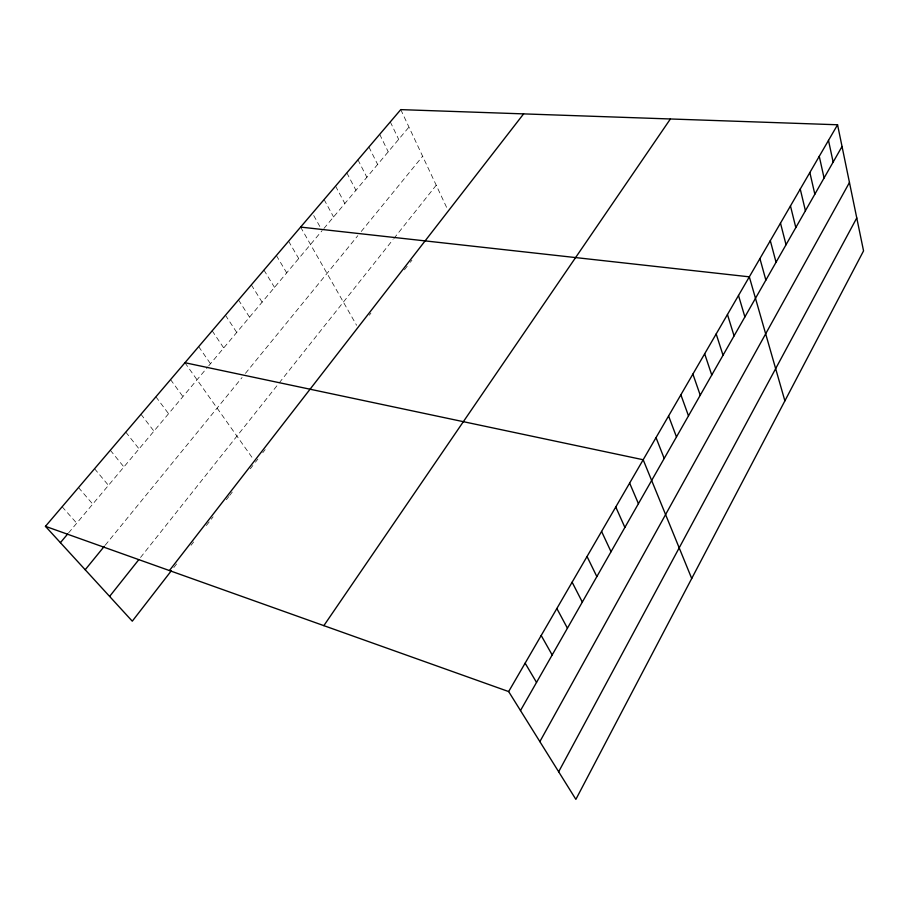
<?xml version="1.0" encoding="UTF-8"?>
<svg xmlns="http://www.w3.org/2000/svg" width="909" height="909" viewBox="0 0 909 909"><rect width="100%" height="100%" fill="white"/><g stroke="black" fill="none" stroke-linecap="round" stroke-linejoin="round"><path stroke-width="0.68" stroke-dasharray="4.54 3.41" d="M173.801 567.58L178.073 562.069M191.072 545.286L193.628 541.98M206.377 525.516L213.092 516.846M226.364 499.723L228.841 496.53M229.659 495.462L232.261 492.11M250.316 468.794L252.872 465.499M255.429 462.204L257.861 459.056M262.746 452.75L265.178 449.603M369.293 315.196L370.906 313.116M404.414 269.848L408.596 264.451M410.266 262.303L411.913 260.179M140.531 557.478L278.404 383.916M279.256 382.837L393.029 239.59M393.892 238.51L436.218 185.22M105.228 545.207L242.078 377.508M245.441 373.372L357.816 235.681M361.237 231.488L422.628 156.246M68.561 532.935L207.797 366.941M208.695 365.861L322.138 230.602M323.899 228.5L408.959 127.09M62.13 506.767L76.731 523.209M78.504 487.576L92.741 504.109M94.559 468.737L108.466 485.361M110.319 450.25L123.908 466.953M125.794 432.105L139.054 448.887M140.986 414.288L153.939 431.139M155.905 396.79L168.563 413.72M170.562 379.61L182.914 396.597M184.947 362.725L253.134 458.977M198.673 346.636L210.49 363.725M212.172 330.808L223.716 347.942M225.443 315.241L236.738 332.433M238.488 299.936L249.532 317.161M251.327 284.892L262.133 302.152M263.951 270.087L274.518 287.38M276.37 255.52L286.71 272.848M288.585 241.192L298.709 258.542M300.606 227.091L356.601 325.286M313.73 215.535L320.195 227.125M324.093 199.548L333.58 216.967M335.557 186.106L344.852 203.525M346.84 172.869L355.942 190.299M357.964 159.825L366.861 177.278M368.906 146.997L377.621 164.449M379.689 134.35L388.223 151.803M390.302 121.897L398.665 139.361M400.767 109.625L447.228 208.695"/><path stroke-width="1.36" d="M558.66 771.775L856.767 217.955M539.866 741.619L849.461 182.504M520.493 710.543L842.041 146.485M837.564 124.772L863.55 250.873L575.874 799.375L508.654 691.567L837.564 124.772L400.767 109.625L45.45 526.334L132.282 621.177L171.301 570.807M323.854 625.642L670.388 118.977M169.426 570.557L523.607 113.886M109.614 596.406L138.793 559.671M85.196 569.75L104.365 546.252M60.403 542.662L67.664 534.015M300.606 227.091L749.323 276.836L784.887 400.858M184.947 362.725L643.174 459.749L691.715 578.499M45.45 526.334L508.654 691.567M525.141 663.172L536.526 682.409M541.196 635.493L552.172 654.969M556.853 608.507L567.432 628.21M572.125 582.192L582.317 602.088M587.032 556.501L596.849 576.601M601.576 531.447L611.03 551.718M615.768 506.983L624.881 527.413M629.63 483.088L638.425 503.666M656.025 437.615L664.195 458.454M668.581 415.97L676.478 436.922M680.875 394.79L688.488 415.845M692.897 374.065L700.248 395.222M704.668 353.794L711.758 375.019M716.178 333.944L723.03 355.249M727.461 314.514L734.074 335.887M738.506 295.47L744.891 316.911M759.924 258.565L765.867 280.108M770.309 240.669L776.047 262.247M780.49 223.125L786.035 244.737M790.466 205.923L795.818 227.568M800.25 189.061L805.419 210.729M809.851 172.528L814.839 194.208M819.259 156.303L824.077 178.005M828.497 140.384L833.144 162.097"/></g></svg>
